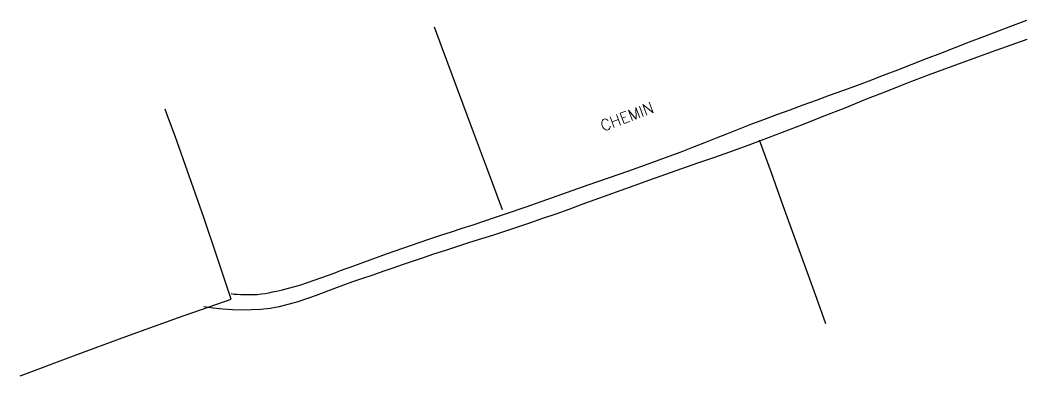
# Model space of a CAD drawing. Header units: millimetres. Extents: x 174000 to 175000, y 130000 to 130858.
# Drawn here: x 174842.1 to 175000, y 130400 to 130455.8 of the extents above; entities that cross this region are included whole.
import ezdxf

# ---------------------------------------------------------------- set-up
doc = ezdxf.new("R2010")
doc.units = ezdxf.units.MM
for name, color, linetype in [('W0071', 7, 'CONTINUOUS'), ('W0330', 7, 'CONTINUOUS'), ('W0989', 7, 'CONTINUOUS')]:
    doc.layers.add(name, color=color, linetype=linetype)
doc.styles.get("Standard").update_dxf_attribs({"font": 'romans.shx', "width": 0.85})

msp = doc.modelspace()

# ---------------------------------------------------------------- linework, layer by layer
at = {"layer": 'W0071'}
for points in [[(174875.17, 130412.88), (174875.66, 130412.82), (174876.16, 130412.78), (174876.66, 130412.75), (174877.16, 130412.73), (174877.85, 130412.72), (174878.55, 130412.74), (174879.25, 130412.77), (174879.94, 130412.83), (174880.53, 130412.91), (174881.11, 130413.02), (174881.7, 130413.14), (174882.28, 130413.27), (174883.25, 130413.49), (174884.21, 130413.73), (174885.17, 130413.99), (174886.12, 130414.28), (174887.18, 130414.62), (174888.22, 130414.97), (174889.26, 130415.34), (174890.3, 130415.73), (174891.33, 130416.11), (174892.36, 130416.5), (174893.4, 130416.88), (174894.43, 130417.26), (174897, 130418.18), (174899.56, 130419.1), (174902.13, 130420.01), (174904.7, 130420.91), (174906.38, 130421.48), (174908.07, 130422.04), (174909.76, 130422.59), (174911.45, 130423.14), (174913.14, 130423.69), (174914.83, 130424.24), (174916.52, 130424.8), (174918.2, 130425.37), (174921.45, 130426.49), (174924.7, 130427.63), (174927.94, 130428.78), (174931.19, 130429.93), (174934.37, 130431.05), (174937.56, 130432.16), (174940.74, 130433.29), (174943.92, 130434.44), (174945.78, 130435.14), (174947.63, 130435.86), (174949.48, 130436.58), (174951.33, 130437.31), (174953.18, 130438.05), (174955.03, 130438.77), (174956.88, 130439.49), (174958.73, 130440.2), (174960.79, 130440.97), (174962.85, 130441.73), (174964.92, 130442.49), (174966.99, 130443.23), (174969.05, 130443.98), (174971.12, 130444.73), (174973.18, 130445.49), (174975.24, 130446.26), (174977.5, 130447.12), (174979.75, 130447.98), (174982, 130448.86), (174984.26, 130449.74), (174986.5, 130450.61), (174988.76, 130451.49), (174991.01, 130452.36), (174993.27, 130453.23), (174997.49, 130454.83), (175000, 130455.77)], [(175000, 130452.75), (174995.12, 130451.01), (174989.81, 130449.09), (174984.52, 130447.12), (174981.23, 130445.87), (174977.96, 130444.59), (174974.69, 130443.3), (174971.43, 130441.99), (174968.16, 130440.69), (174964.89, 130439.4), (174961.62, 130438.13), (174958.33, 130436.88), (174955.84, 130435.97), (174953.35, 130435.07), (174950.85, 130434.19), (174948.34, 130433.32), (174945.84, 130432.45), (174943.34, 130431.58), (174940.83, 130430.7), (174938.33, 130429.81), (174936.29, 130429.08), (174934.25, 130428.34), (174932.22, 130427.59), (174930.18, 130426.84), (174928.14, 130426.1), (174926.1, 130425.36), (174924.05, 130424.64), (174922, 130423.93), (174920.13, 130423.29), (174918.24, 130422.68), (174916.35, 130422.07), (174914.46, 130421.47), (174912.57, 130420.88), (174910.69, 130420.28), (174908.8, 130419.67), (174906.92, 130419.05), (174905.32, 130418.52), (174903.74, 130417.98), (174902.15, 130417.44), (174900.56, 130416.89), (174898.98, 130416.35), (174897.39, 130415.8), (174895.81, 130415.26), (174894.22, 130414.71), (174891.38, 130413.68), (174888.54, 130412.59), (174885.67, 130411.59), (174882.73, 130410.82), (174881.29, 130410.56), (174879.84, 130410.4), (174878.39, 130410.32), (174876.93, 130410.29), (174875.42, 130410.32), (174873.9, 130410.43), (174872.39, 130410.59), (174870.9, 130410.83)]]:
    msp.add_lwpolyline(points, dxfattribs=at)
at = {"layer": 'W0330'}
for points in [[(174917.77, 130426.01), (174915.41, 130432.33), (174913.06, 130438.64), (174910.71, 130444.95), (174908.36, 130451.27), (174907.1, 130454.65)], [(174875.19, 130412.04), (174873.07, 130418.45), (174870.89, 130424.84), (174868.67, 130431.22), (174866.39, 130437.57), (174865.37, 130440.33), (174864.82, 130441.8)], [(174968.49, 130408.17), (174967.06, 130412.11), (174965.54, 130416.31), (174963.67, 130421.47), (174961.8, 130426.64), (174959.94, 130431.8), (174958.09, 130436.97)], [(174842.1, 130399.99), (174842.25, 130400.05), (174850.45, 130403.13), (174858.68, 130406.16), (174866.93, 130409.13), (174875.19, 130412.04)]]:
    msp.add_lwpolyline(points, dxfattribs=at)

# ---------------------------------------------------------------- texts
at = {"layer": 'W0989'}
msp.add_text('CHEMIN', height=1.75, rotation=20.5178, dxfattribs=at).set_placement((174933.52, 130438.3))

doc.saveas('drawing.dxf')
